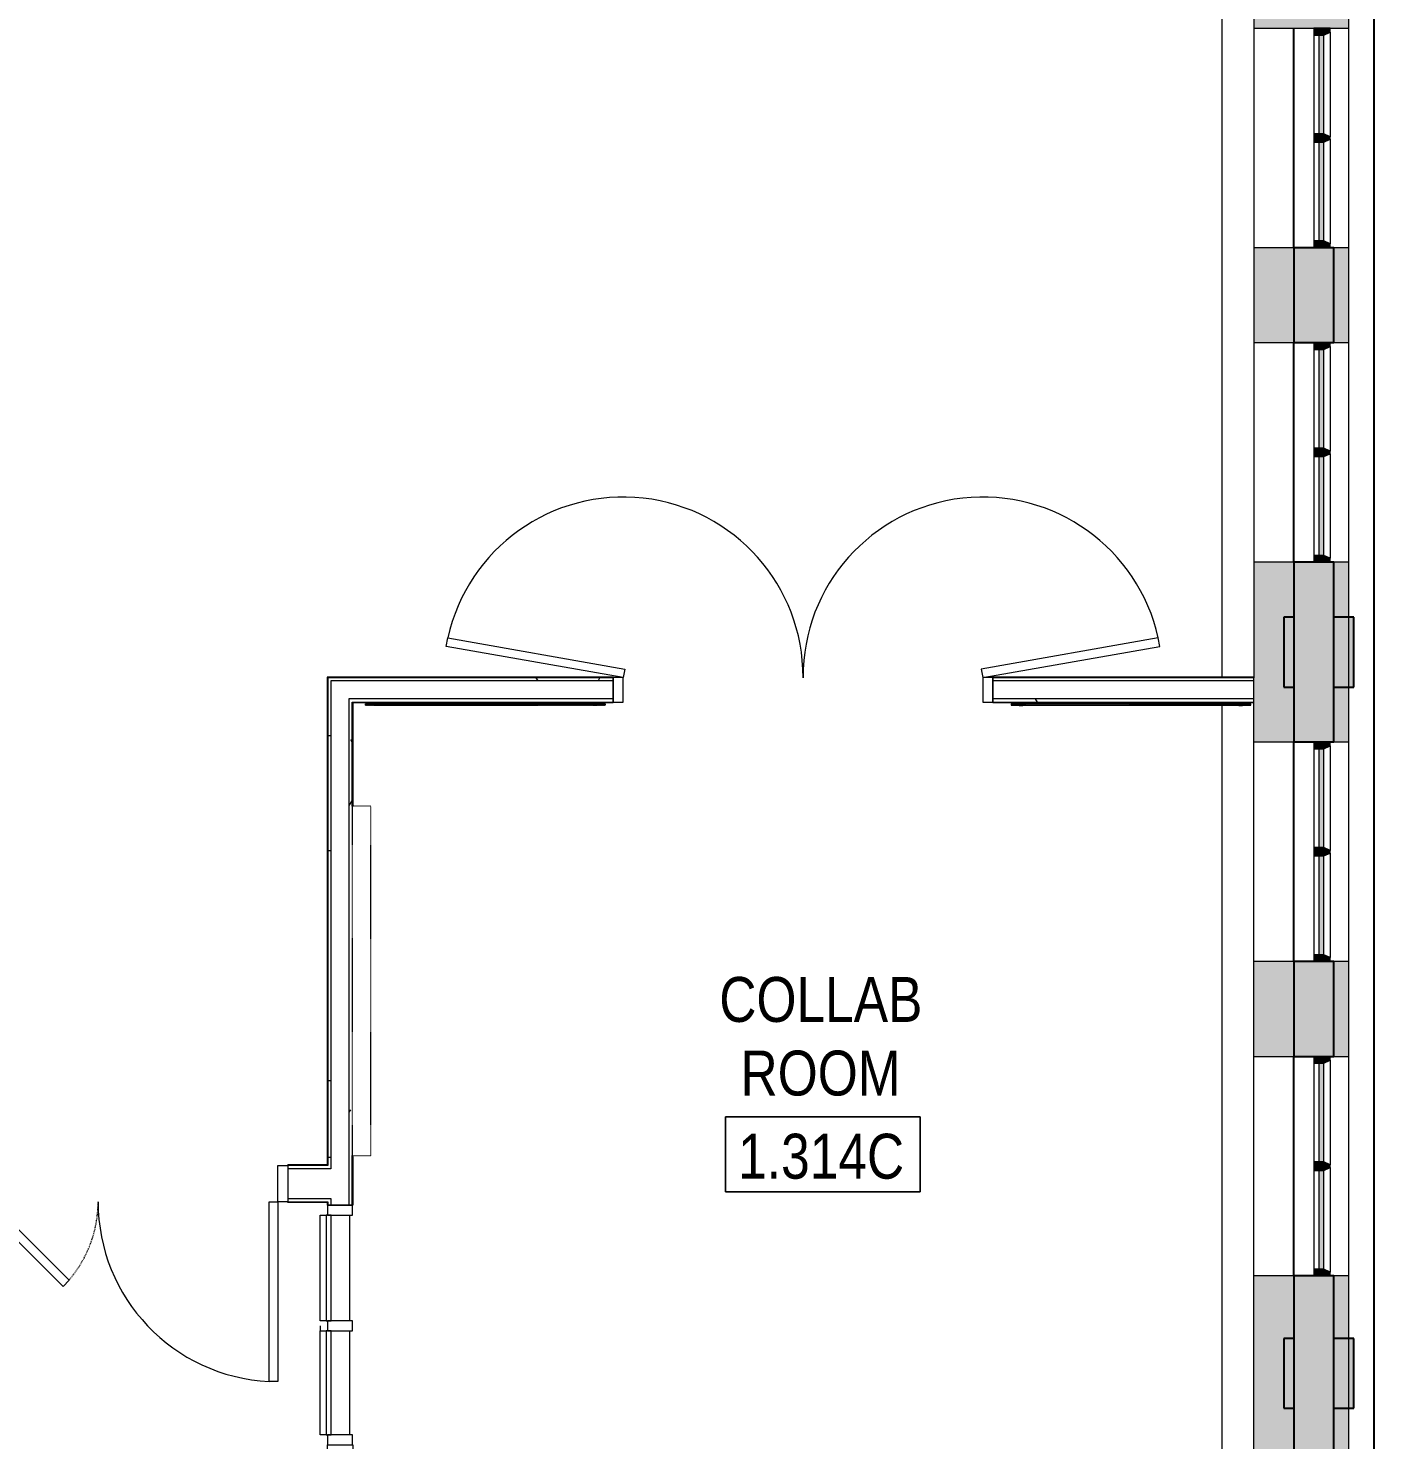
# Model space of a CAD drawing. Header units: inches. Extents: x -3640 to -1418, y -3630 to 137.
# Drawn here: x -1894.9 to -1625.4, y -817 to -534.1 of the extents above; entities that cross this region are included whole.
import ezdxf

# ---------------------------------------------------------------- set-up
doc = ezdxf.new("R2010")
doc.units = ezdxf.units.IN
doc.header["$MEASUREMENT"] = 0
for name, pattern in [('Dash', [0.25, 0.125, -0.125]), ('Hidden Equipment- BSALS', [0.0625, 0.03125, -0.03125]), ('Hidden Equipment- LTP', [0.0625, 0.03125, -0.03125])]:
    doc.linetypes.add(name, pattern=pattern)
for name, color, linetype, lineweight in [('A-AREA-IDEN', 2, 'Continuous', 9), ('A-DETL-GENF-HDLN', 1, 'Dash', 9), ('A-DETL-MEDM', 33, 'Continuous', 20), ('A-DOOR', 31, 'Continuous', 13), ('A-DOOR-FRAM', 31, 'Continuous', 13), ('A-FLOR', 192, 'Continuous', 13), ('A-GLAZ-CURT', 52, 'Continuous', 13), ('A-GLAZ-CWMG', 51, 'Continuous', 13), ('A-WALL', 113, 'Continuous', 13), ('A-WALL-PATT', 111, 'Continuous', 13), ('I-WALL', 2, 'Continuous', 13), ('L-SITE-WALL', 31, 'Continuous', 13), ('Q-SPCQ', 91, 'Continuous', 13), ('S-COLS', 52, 'Continuous', 13)]:
    doc.layers.add(name, color=color, linetype=linetype, lineweight=lineweight)
doc.styles.add('Arial Narrow', font='ARIALN.TTF', dxfattribs={"height": 9})
pattern_1 = [(0, (0, 0), (30.72, 7.68), [1.267, -21.773, 1.267, -21.773, -122.88]), (0, (0, 0), (30.72, 7.68), [-46.08, 1.267, -44.813, 1.267, -21.773, -53.76]), (0, (0, 0), (30.72, 7.68), [-115.2, 1.267, -14.093, 1.267, -37.133]), (120, (11.52, 3.84), (-22.011075, 22.7643), [1.267, -21.773, 1.267, -21.773, -122.88]), (120, (11.52, 3.84), (-22.011075, 22.7643), [-46.08, 1.267, -44.813, 1.267, -21.773, -53.76]), (120, (11.52, 3.84), (-22.011075, 22.7643), [-115.2, 1.267, -14.093, 1.267, -37.133]), (240, (15.36, 19.2), (-8.708925, -30.4443), [1.267, -21.773, 1.267, -21.773, -122.88]), (240, (15.36, 19.2), (-8.708925, -30.4443), [-46.08, 1.267, -44.813, 1.267, -21.773, -53.76]), (240, (15.36, 19.2), (-8.708925, -30.4443), [-115.2, 1.267, -14.093, 1.267, -37.133])]

# ---------------------------------------------------------------- blocks, each defined once
blk = doc.blocks.new('15830016-STRUCT_MARTINEZ-MOORE_CENTRAL_v2018_rvt-1-DIMENSION PLAN - LEVEL 1 _567_ - 2__ - CAD')
at = {"layer": 'A-WALL-PATT', "lineweight": 20}
h = blk.add_hatch(color=10, dxfattribs=at)
h.paths.add_polyline_path([(-1641.4, -888.64), (-1633.4, -888.64), (-1633.4, -784.14), (-1641.4, -784.14), (-1641.4, -839.87)], flags=0)
h.paths.add_polyline_path([(-1633.4, -740.14), (-1633.4, -721.14), (-1641.4, -721.14), (-1641.4, -740.14)], flags=0)
h.paths.add_polyline_path([(-1641.4, -677.14), (-1633.4, -677.14), (-1633.4, -641.14), (-1641.4, -641.14), (-1641.4, -666.14)], flags=0)
h.paths.add_polyline_path([(-1633.4, -597.14), (-1633.4, -578.14), (-1641.4, -578.14), (-1641.4, -597.14)], flags=0)
h.paths.add_polyline_path([(-1641.4, -534.14), (-1633.4, -534.14), (-1633.4, -498.14), (-1641.4, -498.14), (-1641.4, -522.64)], flags=0)
h.paths.add_polyline_path([(-1641.4, -454.14), (-1633.4, -454.14), (-1633.4, -435.14), (-1641.4, -435.14), (-1641.4, -451.42)], flags=0)
h.paths.add_polyline_path([(-1633.4, -391.14), (-1633.4, -286.64), (-1641.4, -286.64), (-1641.4, -391.14)], flags=0)
at = {"layer": 'S-COLS', "lineweight": 5}
h = blk.add_hatch(color=50, dxfattribs=at)
h.paths.add_polyline_path([(-1643.4, -666.14), (-1641.4, -666.14), (-1641.4, -652.14), (-1643.4, -652.14)], flags=0)
h.paths.add_polyline_path([(-1633.4, -666.14), (-1629.4, -666.14), (-1629.4, -652.14), (-1633.4, -652.14)], flags=0)
h = blk.add_hatch(color=50, dxfattribs=at)
h.paths.add_polyline_path([(-1643.4, -810.64), (-1641.4, -810.64), (-1641.4, -796.64), (-1643.4, -796.64)], flags=0)
h.paths.add_polyline_path([(-1633.4, -810.64), (-1629.4, -810.64), (-1629.4, -796.64), (-1633.4, -796.64)], flags=0)
at = {"layer": 'A-WALL', "color": 253, "lineweight": 25}
for p, q in [((-1625.4, -286.64), (-1625.4, -888.64)), ((-1641.4, -578.14), (-1641.4, -534.14)), ((-1641.4, -641.14), (-1641.4, -597.14)), ((-1641.4, -721.14), (-1641.4, -677.14)), ((-1641.4, -784.14), (-1641.4, -740.14))]:
    blk.add_line(p, q, dxfattribs=at)
at = {"layer": 'L-SITE-WALL', "color": 253, "lineweight": 25}
for p, q in [((-1641.4, -578.14), (-1641.4, -597.14)), ((-1633.4, -578.14), (-1641.4, -578.14)), ((-1633.4, -597.14), (-1633.4, -578.14)), ((-1641.4, -597.14), (-1633.4, -597.14)), ((-1641.4, -641.14), (-1641.4, -652.14)), ((-1633.4, -641.14), (-1641.4, -641.14)), ((-1633.4, -652.14), (-1633.4, -641.14)), ((-1641.4, -652.14), (-1641.4, -666.14)), ((-1633.4, -666.14), (-1633.4, -652.14)), ((-1641.4, -666.14), (-1641.4, -677.14)), ((-1633.4, -677.14), (-1633.4, -666.14)), ((-1641.4, -677.14), (-1633.4, -677.14)), ((-1641.4, -721.14), (-1641.4, -740.14)), ((-1633.4, -721.14), (-1641.4, -721.14)), ((-1633.4, -740.14), (-1633.4, -721.14)), ((-1641.4, -740.14), (-1633.4, -740.14)), ((-1641.4, -784.14), (-1641.4, -796.64)), ((-1633.4, -784.14), (-1641.4, -784.14)), ((-1633.4, -796.64), (-1633.4, -784.14)), ((-1641.4, -796.64), (-1641.4, -810.64)), ((-1633.4, -810.64), (-1633.4, -796.64)), ((-1641.4, -810.64), (-1641.4, -888.64)), ((-1633.4, -888.64), (-1633.4, -810.64))]:
    blk.add_line(p, q, dxfattribs=at)
at = {"layer": 'S-COLS', "color": 253, "lineweight": 25}
for p, q in [((-1641.4, -652.14), (-1643.4, -652.14)), ((-1643.4, -652.14), (-1643.4, -666.14)), ((-1629.4, -652.14), (-1633.4, -652.14)), ((-1629.4, -666.14), (-1629.4, -652.14)), ((-1643.4, -666.14), (-1641.4, -666.14)), ((-1633.4, -666.14), (-1629.4, -666.14)), ((-1641.4, -796.64), (-1643.4, -796.64)), ((-1643.4, -796.64), (-1643.4, -810.64)), ((-1629.4, -796.64), (-1633.4, -796.64)), ((-1629.4, -810.64), (-1629.4, -796.64)), ((-1643.4, -810.64), (-1641.4, -810.64)), ((-1633.4, -810.64), (-1629.4, -810.64))]:
    blk.add_line(p, q, dxfattribs=at)
at = {"layer": 'S-COLS', "color": 9}
for p, q in [((-1641.4, -666.14), (-1641.4, -652.14)), ((-1633.4, -652.14), (-1633.4, -666.14)), ((-1641.4, -810.64), (-1641.4, -796.64)), ((-1633.4, -796.64), (-1633.4, -810.64))]:
    blk.add_line(p, q, dxfattribs=at)
blk = doc.blocks.new('System Panel - Winco Glass-384140-DIMENSION PLAN - LEVEL 1 _567_ - 2__ - CAD')
at = {"layer": 'A-GLAZ-CURT', "lineweight": 9}
blk.add_hatch(color=90, dxfattribs=at).paths.add_polyline_path([(-9.890625, 0), (9.890625, 0), (9.890625, 1), (-9.890625, 1)], flags=0)
at = {"layer": 'A-GLAZ-CURT', "lineweight": 20}
for p, q in [((9.890625, 1), (-9.890625, 1)), ((-9.890625, 1), (-9.890625, 0)), ((-9.890625, 0), (9.890625, 0)), ((9.890625, 0), (9.890625, 1))]:
    blk.add_line(p, q, dxfattribs=at)
blk = doc.blocks.new('Rectangular Mullion - Winco Accent Full_Right-V17-DIMENSION PLAN - LEVEL 1 _567_ - 2__ - CAD')
at = {"layer": 'A-GLAZ-CWMG', "lineweight": 9}
for p, q in [((-1637.4, -762.98), (-1637.4, -782.77)), ((-1634.15, -762.4), (-1634.15, -783.35))]:
    blk.add_line(p, q, dxfattribs=at)
blk = doc.blocks.new('Rectangular Mullion - Winco Accent Full_Right-V18-DIMENSION PLAN - LEVEL 1 _567_ - 2__ - CAD')
at = {"layer": 'A-GLAZ-CWMG', "lineweight": 9}
for p, q in [((-1634.15, -740.93), (-1634.15, -761.88)), ((-1637.4, -741.52), (-1637.4, -761.3))]:
    blk.add_line(p, q, dxfattribs=at)
blk = doc.blocks.new('Rectangular Mullion - Winco Accent Full-384148-DIMENSION PLAN - LEVEL 1 _567_ - 2__ - CAD')
at = {"layer": 'A-GLAZ-CWMG', "lineweight": 9}
blk.add_hatch(color=90, dxfattribs=at).paths.add_polyline_path([(-0.84, -2), (-0.84, 0), (-0.26, 1.25), (0.26, 1.25), (0.84, 0), (0.84, -2)], flags=0)
at = {"layer": 'A-GLAZ-CWMG', "lineweight": 20}
for p, q in [((-0.84, 0), (-0.26, 1.25)), ((-0.84, -2), (-0.84, 0)), ((-0.26, 1.25), (0.26, 1.25)), ((0.26, 1.25), (0.84, 0)), ((0.84, 0), (0.84, -2)), ((0.84, -2), (-0.84, -2))]:
    blk.add_line(p, q, dxfattribs=at)
blk = doc.blocks.new('Rectangular Mullion - Winco Accent Full_Right-1898956-DIMENSION PLAN - LEVEL 1 _567_ - 2__ - CAD')
at = {"layer": 'A-GLAZ-CWMG', "lineweight": 9}
blk.add_hatch(color=90, dxfattribs=at).paths.add_polyline_path([(0, -2), (0, 1.25), (-0.79, 1.25), (-1.37, 0), (-1.37, -2)], flags=0)
at = {"layer": 'A-GLAZ-CWMG', "lineweight": 20}
for p, q in [((-0.79, 1.25), (-1.37, 0)), ((-1.37, 0), (-1.37, -2)), ((0, 1.25), (-0.79, 1.25)), ((0, -2), (0, 1.25)), ((-1.37, -2), (0, -2))]:
    blk.add_line(p, q, dxfattribs=at)
blk = doc.blocks.new('Rectangular Mullion - Winco Accent Full_Left-1898958-DIMENSION PLAN - LEVEL 1 _567_ - 2__ - CAD')
at = {"layer": 'A-GLAZ-CWMG', "lineweight": 9}
blk.add_hatch(color=90, dxfattribs=at).paths.add_polyline_path([(-1.38, 0), (-0.79, 1.25), (0, 1.25), (0, -2), (-1.38, -2)], flags=0)
at = {"layer": 'A-GLAZ-CWMG', "lineweight": 20}
for p, q in [((-1.38, 0), (-0.79, 1.25)), ((-1.38, -2), (-1.38, 0)), ((-0.79, 1.25), (0, 1.25)), ((0, 1.25), (0, -2)), ((0, -2), (-1.38, -2))]:
    blk.add_line(p, q, dxfattribs=at)
blk = doc.blocks.new('Rectangular Mullion - 2_ x 5_ Rectangular-4258158-DIMENSION PLAN - LEVEL 1 _567_ - 2__ - CAD')
at = {"layer": 'A-GLAZ-CWMG', "lineweight": 20}
for p, q in [((0, 3.5), (-2, 3.5)), ((-2, 3.5), (-2, -1.5)), ((0, -1.5), (0, 3.5)), ((-2, -1.5), (0, -1.5))]:
    blk.add_line(p, q, dxfattribs=at)
blk = doc.blocks.new('Rectangular Mullion - 4 x 6 interior mullion-3353886-DIMENSION PLAN - LEVEL 1 _567_ - 2__ - CAD')
at = {"layer": 'A-GLAZ-CWMG', "lineweight": 9}
blk.add_line((-1836.4, -794.14), (-1836.4, -795.14), dxfattribs=at)
blk = doc.blocks.new('System Panel - Glazed-4258159-DIMENSION PLAN - LEVEL 1 _567_ - 2__ - CAD')
at = {"layer": 'A-GLAZ-CURT', "lineweight": 20}
for p, q in [((10.40625, 1.75), (-10.40625, 1.75)), ((-10.40625, 1.75), (-10.40625, 0.75)), ((-10.40625, 0.75), (10.40625, 0.75)), ((10.40625, 0.75), (10.40625, 1.75))]:
    blk.add_line(p, q, dxfattribs=at)
blk = doc.blocks.new('Rectangular Mullion - 2_ x 5_ Rectangular-4258160-DIMENSION PLAN - LEVEL 1 _567_ - 2__ - CAD')
at = {"layer": 'A-GLAZ-CWMG', "lineweight": 20}
for p, q in [((-2, 3.5), (0, 3.5)), ((-2, -1.5), (-2, 3.5)), ((0, 3.5), (0, -1.5)), ((0, -1.5), (-2, -1.5))]:
    blk.add_line(p, q, dxfattribs=at)
blk = doc.blocks.new('Rectangular Mullion - 6 x 6 interior mullion-3353888-DIMENSION PLAN - LEVEL 1 _567_ - 2__ - CAD')
at = {"layer": 'A-GLAZ-CWMG', "lineweight": 9}
for p, q in [((-1836.4, -795.14), (-1835.21, -795.14)), ((-1836.4, -815.95), (-1836.4, -795.14)), ((-1830.52, -795.14), (-1830.52, -815.95)), ((-1835.21, -815.95), (-1836.4, -815.95))]:
    blk.add_line(p, q, dxfattribs=at)
blk = doc.blocks.new('Basic Wall _ B3-4 7_8_-BSALS - ___-3568015-DIMENSION PLAN - LEVEL 1 _567_ - 2__ - CAD')
at = {"layer": 'I-WALL', "lineweight": 20}
for p, q in [((-1829.9, -669.27), (-1830.02, -669.14)), ((-1825.71, -669.27), (-1829.9, -669.27)), ((-1781.71, -669.27), (-1825.02, -669.27)), ((-1777.71, -669.27), (-1781.02, -669.27)), ((-1777.71, -669.14), (-1777.71, -669.27)), ((-1701.71, -669.27), (-1701.71, -669.14)), ((-1696.4, -669.27), (-1701.71, -669.27)), ((-1652.4, -669.27), (-1695.7, -669.27)), ((-1649.4, -669.27), (-1651.71, -669.27))]:
    blk.add_line(p, q, dxfattribs=at)
blk = doc.blocks.new('Basic Wall _ B3-4 7_8_-BSALS - ___-3568014-DIMENSION PLAN - LEVEL 1 _567_ - 2__ - CAD')
at = {"layer": 'I-WALL', "lineweight": 20}
for p, q in [((-1834.9, -664.27), (-1835.02, -664.14)), ((-1777.71, -664.14), (-1835.02, -664.14)), ((-1777.71, -664.14), (-1777.71, -664.27)), ((-1701.71, -664.27), (-1701.71, -664.14)), ((-1649.4, -664.14), (-1701.71, -664.14))]:
    blk.add_line(p, q, dxfattribs=at)
blk = doc.blocks.new('Basic Wall _ B3-4 7_8_-BSALS - ___-3568017-DIMENSION PLAN - LEVEL 1 _567_ - 2__ - CAD')
at = {"layer": 'I-WALL', "lineweight": 20}
for p, q in [((-1830.02, -669.14), (-1829.9, -669.27)), ((-1829.9, -669.27), (-1829.9, -690.02)), ((-1829.9, -760.02), (-1829.9, -769.95)), ((-1829.9, -769.95), (-1829.96, -769.95)), ((-1829.96, -817.95), (-1829.9, -817.95)), ((-1829.9, -817.95), (-1829.9, -819.02)), ((-1829.9, -826.52), (-1829.9, -828.39)), ((-1829.9, -900.39), (-1829.9, -943.14))]:
    blk.add_line(p, q, dxfattribs=at)
blk = doc.blocks.new('Basic Wall _ B3-4 7_8_-BSALS - ___-3568016-DIMENSION PLAN - LEVEL 1 _567_ - 2__ - CAD')
at = {"layer": 'I-WALL', "lineweight": 20}
for p, q in [((-1835.02, -664.14), (-1834.9, -664.27)), ((-1835.02, -664.14), (-1835.02, -761.89)), ((-1835.02, -769.39), (-1835.02, -769.95)), ((-1834.96, -769.95), (-1835.02, -769.95)), ((-1835.02, -817.95), (-1834.96, -817.95)), ((-1835.02, -817.95), (-1835.02, -828.39)), ((-1834.9, -828.39), (-1835.02, -828.39)), ((-1835.02, -900.39), (-1834.9, -900.39)), ((-1835.02, -900.39), (-1835.02, -943.14))]:
    blk.add_line(p, q, dxfattribs=at)
blk = doc.blocks.new('Door-B2_1-BSALS - B2_1-72X84-BSALS-3510217-DIMENSION PLAN - LEVEL 1 _567_ - 2__ - CAD')
at = {"layer": 'A-DOOR', "lineweight": 20}
for p, q in [((-71.45, 8.69), (-71.15, 10.41)), ((-36, 2.44), (-71.45, 8.69)), ((-71.15, 10.41), (-35.7, 4.16)), ((71.15, 10.41), (35.7, 4.16)), ((36, 2.44), (71.45, 8.69)), ((71.45, 8.69), (71.15, 10.41)), ((-35.7, 4.16), (-36, 2.44)), ((35.7, 4.16), (36, 2.44))]:
    blk.add_line(p, q, dxfattribs=at)
at = {"layer": 'A-DOOR', "lineweight": 9}
for centre, start, end in [((-36, 2.63), 359.694, 167.5154), ((36, 2.63), 12.4846, 180.306)]:
    blk.add_arc(centre, 36, start, end, dxfattribs=at)
at = {"layer": 'A-DOOR-FRAM', "lineweight": 20}
for p, q in [((-36, 2.44), (-38, 2.44)), ((-38, 2.44), (-38, -2.44)), ((-36, -2.44), (-36, 2.44)), ((38, 2.44), (36, 2.44)), ((36, 2.44), (36, -2.44)), ((38, -2.44), (38, 2.44)), ((-38, -2.44), (-36, -2.44)), ((36, -2.44), (38, -2.44))]:
    blk.add_line(p, q, dxfattribs=at)
blk = doc.blocks.new('System Panel - Glazed-4258161-DIMENSION PLAN - LEVEL 1 _567_ - 2__ - CAD')
at = {"layer": 'A-GLAZ-CURT', "lineweight": 20}
for p, q in [((10.59375, 1.75), (-10.59375, 1.75)), ((-10.59375, 1.75), (-10.59375, 0.75)), ((-10.59375, 0.75), (10.59375, 0.75)), ((10.59375, 0.75), (10.59375, 1.75))]:
    blk.add_line(p, q, dxfattribs=at)
blk = doc.blocks.new('Rectangular Mullion - 6 x 6 interior mullion-3353892-DIMENSION PLAN - LEVEL 1 _567_ - 2__ - CAD')
at = {"layer": 'A-GLAZ-CWMG', "lineweight": 9}
for p, q in [((-1836.4, -771.95), (-1835.21, -771.95)), ((-1836.4, -793.14), (-1836.4, -771.95)), ((-1830.52, -771.95), (-1830.52, -793.14)), ((-1835.21, -793.14), (-1836.4, -793.14))]:
    blk.add_line(p, q, dxfattribs=at)
blk = doc.blocks.new('Rectangular Mullion - 2_ x 5_ Rectangular-4258157-DIMENSION PLAN - LEVEL 1 _567_ - 2__ - CAD')
at = {"layer": 'A-GLAZ-CWMG', "lineweight": 20}
for p, q in [((-1, 3.5), (1, 3.5)), ((-1, -1.5), (-1, 3.5)), ((1, 3.5), (1, -1.5)), ((1, -1.5), (-1, -1.5))]:
    blk.add_line(p, q, dxfattribs=at)
blk = doc.blocks.new('Basic Wall _ B6-7 1_4_-BSALS - ___-3569071-DIMENSION PLAN - LEVEL 1 _567_ - 2__ - CAD')
at = {"layer": 'I-WALL', "lineweight": 20}
for p, q in [((-2069.52, -769.39), (-2069.52, -769.27)), ((-2030.4, -769.39), (-2069.52, -769.39)), ((-1906.9, -769.39), (-2018.4, -769.39)), ((-1906.9, -769.27), (-1906.9, -769.39)), ((-1842.9, -769.39), (-1842.9, -769.27)), ((-1835.02, -769.39), (-1842.9, -769.39))]:
    blk.add_line(p, q, dxfattribs=at)
blk = doc.blocks.new('Basic Wall _ B6-7 1_4_-BSALS - ___-3569070-DIMENSION PLAN - LEVEL 1 _567_ - 2__ - CAD')
at = {"layer": 'I-WALL', "lineweight": 20}
for p, q in [((-2069.52, -762.02), (-2069.4, -761.89)), ((-2060.46, -761.89), (-2069.4, -761.89)), ((-1906.9, -761.89), (-1916.46, -761.89)), ((-1906.9, -761.89), (-1906.9, -762.02)), ((-1842.9, -762.02), (-1842.9, -761.89)), ((-1835.02, -761.89), (-1842.9, -761.89))]:
    blk.add_line(p, q, dxfattribs=at)
blk = doc.blocks.new('Door-D2_8-Unequal_Pair-BSALS - D2_8-60X84-BSALS-3471221-DIMENSION PLAN - LEVEL 1 _567_ - 2__ - CAD')
at = {"layer": 'A-DETL-GENF-HDLN'}
blk.add_arc((-24, -3.63), 24, 319.1815, 0, dxfattribs=at)
at = {"layer": 'A-DETL-MEDM'}
for p, q in [((-22.76, -2.39), (-24, -3.63)), ((-5.79, -19.36), (-22.76, -2.39)), ((-24, -3.63), (-7.03, -20.6)), ((-7.03, -20.6), (-5.79, -19.36))]:
    blk.add_line(p, q, dxfattribs=at)
at = {"layer": 'A-DOOR', "lineweight": 20}
for p, q in [((34.25, -3.63), (36, -3.63)), ((34.25, -39.62), (34.25, -3.63)), ((36, -3.63), (36, -39.62)), ((36, -39.62), (34.25, -39.62))]:
    blk.add_line(p, q, dxfattribs=at)
at = {"layer": 'A-DOOR', "lineweight": 9}
blk.add_arc((36, -3.67), 36, 179.9323, 267.2137, dxfattribs=at)
at = {"layer": 'A-DOOR-FRAM', "lineweight": 20}
for p, q in [((-26, -3.63), (-26, 3.62)), ((-26, 3.62), (-24, 3.62)), ((-24, 3.62), (-24, -3.63)), ((36, -3.63), (36, 3.62)), ((36, 3.62), (38, 3.62)), ((38, 3.62), (38, -3.63)), ((-24, -3.63), (-26, -3.63)), ((38, -3.63), (36, -3.63))]:
    blk.add_line(p, q, dxfattribs=at)
blk = doc.blocks.new('Board-Clarus-Glassboard-Depth-Face-Based - MB-4_ x 4_-3350477-DIMENSION PLAN - LEVEL 1 _567_ - 2__ - CAD')
at = {"layer": 'Q-SPCQ', "lineweight": 9}
for p, q in [((-1827.36, -669.77), (-1827.36, -669.52)), ((-1827.36, -669.52), (-1825.71, -669.52)), ((-1825.71, -669.77), (-1827.36, -669.77)), ((-1825.71, -669.52), (-1825.71, -669.27)), ((-1825.71, -669.27), (-1825.02, -669.27)), ((-1825.71, -669.52), (-1825.71, -669.27)), ((-1825.71, -669.27), (-1825.02, -669.27)), ((-1825.02, -669.52), (-1825.71, -669.52)), ((-1825.71, -669.52), (-1803.02, -669.52)), ((-1825.71, -669.85), (-1825.71, -669.77)), ((-1825.71, -669.77), (-1825.02, -669.77)), ((-1825.71, -669.85), (-1825.71, -669.77)), ((-1825.71, -669.77), (-1803.02, -669.77)), ((-1825.02, -669.85), (-1825.71, -669.85)), ((-1825.02, -669.85), (-1825.71, -669.85)), ((-1825.02, -669.27), (-1825.02, -669.52)), ((-1825.02, -669.27), (-1825.02, -669.52)), ((-1825.02, -669.52), (-1781.71, -669.52)), ((-1825.02, -669.77), (-1825.02, -669.85)), ((-1781.71, -669.77), (-1825.02, -669.77)), ((-1825.02, -669.77), (-1825.02, -669.85)), ((-1781.71, -669.52), (-1781.71, -669.27)), ((-1781.71, -669.27), (-1781.02, -669.27)), ((-1781.71, -669.52), (-1781.02, -669.52)), ((-1781.71, -669.85), (-1781.71, -669.77)), ((-1781.71, -669.77), (-1781.02, -669.77)), ((-1781.02, -669.85), (-1781.71, -669.85)), ((-1781.02, -669.27), (-1781.02, -669.52)), ((-1781.02, -669.52), (-1779.36, -669.52)), ((-1781.02, -669.77), (-1781.02, -669.85)), ((-1779.36, -669.77), (-1781.02, -669.77)), ((-1779.36, -669.52), (-1779.36, -669.77))]:
    blk.add_line(p, q, dxfattribs=at)
at = {"layer": 'Q-SPCQ', "linetype": 'Hidden Equipment- BSALS', "lineweight": 20}
blk.add_line((-1827.36, -669.77), (-1779.36, -669.77), dxfattribs=at)
blk = doc.blocks.new('Board-Clarus-Glassboard-Depth-Face-Based - MB-4_ x 4_-4028353-DIMENSION PLAN - LEVEL 1 _567_ - 2__ - CAD')
at = {"layer": 'Q-SPCQ', "lineweight": 9}
for p, q in [((-1698.05, -669.52), (-1698.05, -669.77)), ((-1696.4, -669.52), (-1698.05, -669.52)), ((-1698.05, -669.77), (-1696.4, -669.77)), ((-1696.4, -669.27), (-1696.4, -669.52)), ((-1695.7, -669.27), (-1696.4, -669.27)), ((-1695.71, -669.52), (-1696.4, -669.52)), ((-1696.4, -669.77), (-1696.4, -669.85)), ((-1695.7, -669.77), (-1696.4, -669.77)), ((-1696.4, -669.85), (-1695.7, -669.85)), ((-1695.7, -669.52), (-1695.7, -669.27)), ((-1652.4, -669.52), (-1695.7, -669.52)), ((-1695.7, -669.77), (-1652.4, -669.77)), ((-1695.7, -669.85), (-1695.7, -669.77)), ((-1651.71, -669.52), (-1674.4, -669.52)), ((-1651.71, -669.77), (-1674.4, -669.77)), ((-1651.71, -669.27), (-1652.4, -669.27)), ((-1652.4, -669.27), (-1652.4, -669.52)), ((-1652.4, -669.27), (-1652.4, -669.52)), ((-1651.71, -669.27), (-1652.4, -669.27)), ((-1652.4, -669.52), (-1651.71, -669.52)), ((-1652.4, -669.77), (-1652.4, -669.85)), ((-1651.71, -669.77), (-1652.4, -669.77)), ((-1652.4, -669.77), (-1652.4, -669.85)), ((-1652.4, -669.85), (-1651.71, -669.85)), ((-1652.4, -669.85), (-1651.71, -669.85)), ((-1651.71, -669.52), (-1651.71, -669.27)), ((-1651.71, -669.52), (-1651.71, -669.27)), ((-1650.05, -669.52), (-1651.71, -669.52)), ((-1651.71, -669.85), (-1651.71, -669.77)), ((-1651.71, -669.77), (-1650.05, -669.77)), ((-1651.71, -669.85), (-1651.71, -669.77)), ((-1650.05, -669.77), (-1650.05, -669.52))]:
    blk.add_line(p, q, dxfattribs=at)
at = {"layer": 'Q-SPCQ', "linetype": 'Hidden Equipment- BSALS', "lineweight": 20}
blk.add_line((-1650.05, -669.77), (-1698.05, -669.77), dxfattribs=at)
blk = doc.blocks.new('TV LCD 32 PDI CV3200P - LTP - TV-80_-235955-DIMENSION PLAN - LEVEL 1 _567_ - 2__ - CAD')
at = {"layer": 'Q-SPCQ', "linetype": 'Hidden Equipment- LTP', "lineweight": 20}
for p, q in [((-70, 0), (-70, -3.75)), ((0, 0), (-70, 0)), ((0, 0), (-70, 0)), ((-70, 0), (-70, -3.75)), ((0, -3.75), (0, 0)), ((0, -3.75), (0, 0)), ((-70, -3.75), (0, -3.75)), ((-70, -3.75), (0, -3.75))]:
    blk.add_line(p, q, dxfattribs=at)
blk = doc.blocks.new('Room Tag- BSALS - Room Tag-28050-DIMENSION PLAN - LEVEL 1 _567_ - 2__ - CAD')
at = {"layer": 'A-AREA-IDEN'}
for p, q in [((-0.203125, -0.171875), (-0.203125, -0.015625)), ((-0.203125, -0.015625), (0.203125, -0.015625)), ((0.203125, -0.015625), (-0.203125, -0.015625)), ((-0.203125, -0.015625), (-0.203125, -0.171875)), ((0.203125, -0.015625), (0.203125, -0.171875)), ((0.203125, -0.171875), (0.203125, -0.015625)), ((0.203125, -0.171875), (-0.203125, -0.171875)), ((-0.203125, -0.171875), (0.203125, -0.171875))]:
    blk.add_line(p, q, dxfattribs=at)

msp = doc.modelspace()

# ---------------------------------------------------------------- block references
at = {"lineweight": 5}
msp.add_blockref('15830016-STRUCT_MARTINEZ-MOORE_CENTRAL_v2018_rvt-1-DIMENSION PLAN - LEVEL 1 _567_ - 2__ - CAD', (0, 0), dxfattribs=at)

# ---------------------------------------------------------------- next in the draw order: hatches: boundary and pattern name
at = {"layer": 'A-WALL-PATT', "lineweight": 20}
h = msp.add_hatch(color=10, dxfattribs=at)
h.paths.add_polyline_path([(-1649.4, -901.64), (-1630.4, -901.64), (-1630.4, -784.14), (-1649.4, -784.14), (-1649.4, -839.87)], flags=0)
h.paths.add_polyline_path([(-1630.4, -740.14), (-1630.4, -721.14), (-1649.4, -721.14), (-1649.4, -740.14)], flags=0)
h.paths.add_polyline_path([(-1649.4, -677.14), (-1630.4, -677.14), (-1630.4, -641.14), (-1649.4, -641.14), (-1649.4, -645.65)], flags=0)
h.paths.add_polyline_path([(-1649.4, -597.14), (-1630.4, -597.14), (-1630.4, -578.14), (-1649.4, -578.14), (-1649.4, -580.9)], flags=0)
h.paths.add_polyline_path([(-1649.4, -534.14), (-1630.4, -534.14), (-1630.4, -498.14), (-1649.4, -498.14), (-1649.4, -516.16)], flags=0)
h.paths.add_polyline_path([(-1630.4, -454.14), (-1630.4, -435.14), (-1649.4, -435.14), (-1649.4, -454.14)], flags=0)
h.paths.add_polyline_path([(-1649.4, -391.14), (-1630.4, -391.14), (-1630.4, -273.64), (-1649.4, -273.64), (-1649.4, -321.94)], flags=0)
at = {"layer": 'A-WALL-PATT', "lineweight": 9}
h = msp.add_hatch(dxfattribs=at)
h.set_pattern_fill('FP_1', color=256, style=0, pattern_type=2)
h.set_pattern_definition(pattern_1)
h.paths.add_polyline_path([(-1834.9, -943.14), (-1830.65, -943.14), (-1830.65, -942.52), (-1834.27, -942.52), (-1834.27, -900.39), (-1834.9, -900.39)], flags=0)
h.paths.add_polyline_path([(-1834.27, -828.39), (-1834.27, -817.95), (-1834.9, -817.95), (-1834.9, -828.39)], flags=0)
h.paths.add_polyline_path([(-1834.27, -769.95), (-1834.27, -768.64), (-1834.9, -768.64), (-1834.9, -769.95)], flags=0)
h.paths.add_polyline_path([(-1834.9, -762.64), (-1834.27, -762.64), (-1834.27, -664.27), (-1834.9, -664.27), (-1834.9, -762.02)], flags=0)
h = msp.add_hatch(dxfattribs=at)
h.set_pattern_fill('FP_1', color=256, style=0, pattern_type=2)
h.set_pattern_definition(pattern_1)
h.paths.add_polyline_path([(-1650.81, -664.89), (-1649.4, -664.89), (-1649.4, -664.27), (-1701.71, -664.27), (-1701.71, -664.89), (-1689.01, -664.89)], flags=0)
h.paths.add_polyline_path([(-1777.71, -664.89), (-1777.71, -664.27), (-1834.27, -664.27), (-1834.27, -664.89), (-1803.58, -664.89)], flags=0)
h = msp.add_hatch(dxfattribs=at)
h.set_pattern_fill('FP_1', color=256, style=0, pattern_type=2)
h.set_pattern_definition(pattern_1)
h.paths.add_polyline_path([(-1830.02, -943.14), (-1830.02, -900.39), (-1830.65, -900.39), (-1830.65, -943.14)], flags=0)
h.paths.add_polyline_path([(-1830.02, -828.39), (-1830.02, -825.77), (-1830.65, -825.77), (-1830.65, -828.39)], flags=0)
h.paths.add_polyline_path([(-1830.65, -819.77), (-1830.02, -819.77), (-1830.02, -817.95), (-1830.65, -817.95)], flags=0)
h.paths.add_polyline_path([(-1830.02, -769.95), (-1830.02, -668.52), (-1830.65, -668.52), (-1830.65, -769.95)], flags=0)
h = msp.add_hatch(dxfattribs=at)
h.set_pattern_fill('FP_1', color=256, style=0, pattern_type=2)
h.set_pattern_definition(pattern_1)
h.paths.add_polyline_path([(-1649.4, -669.14), (-1649.4, -668.52), (-1701.71, -668.52), (-1701.71, -669.14), (-1650.81, -669.14)], flags=0)
h.paths.add_polyline_path([(-1777.71, -669.14), (-1777.71, -668.52), (-1830.02, -668.52), (-1830.02, -669.14), (-1803.58, -669.14)], flags=0)
h = msp.add_hatch(dxfattribs=at)
h.set_pattern_fill('FP_1', color=256, style=0, pattern_type=2)
h.set_pattern_definition(pattern_1)
h.paths.add_polyline_path([(-1841.77, -762.64), (-1834.9, -762.64), (-1834.9, -762.02), (-1842.9, -762.02), (-1842.9, -762.64)], flags=0)
h.paths.add_polyline_path([(-1906.9, -762.64), (-1906.9, -762.02), (-2069.52, -762.02), (-2069.52, -762.64), (-1916.46, -762.64)], flags=0)
h = msp.add_hatch(dxfattribs=at)
h.set_pattern_fill('FP_1', color=256, style=0, pattern_type=2)
h.set_pattern_definition(pattern_1)
h.paths.add_polyline_path([(-1834.9, -769.27), (-1834.9, -768.64), (-1842.9, -768.64), (-1842.9, -769.27), (-1841.77, -769.27)], flags=0)
h.paths.add_polyline_path([(-1918.15, -769.27), (-1906.9, -769.27), (-1906.9, -768.64), (-2069.52, -768.64), (-2069.52, -769.27)], flags=0)

# ---------------------------------------------------------------- next in the draw order: linework, layer by layer
at = {"layer": 'A-FLOR', "lineweight": 20}
for p, q in [((-1655.77, -664.14), (-1655.77, -226.64)), ((-1655.77, -669.52), (-1655.77, -669.27)), ((-1655.77, -819.02), (-1655.77, -669.77))]:
    msp.add_line(p, q, dxfattribs=at)
at = {"layer": 'A-WALL', "lineweight": 20}
for p, q in [((-1649.4, -273.64), (-1649.4, -664.27)), ((-1630.4, -901.64), (-1630.4, -498.14)), ((-1649.4, -534.14), (-1630.4, -534.14)), ((-1630.4, -578.14), (-1649.4, -578.14)), ((-1649.4, -597.14), (-1630.4, -597.14)), ((-1630.4, -641.14), (-1649.4, -641.14)), ((-1649.4, -819.14), (-1649.4, -669.14)), ((-1649.4, -677.14), (-1630.4, -677.14)), ((-1630.4, -721.14), (-1649.4, -721.14)), ((-1649.4, -740.14), (-1630.4, -740.14)), ((-1630.4, -784.14), (-1649.4, -784.14))]:
    msp.add_line(p, q, dxfattribs=at)
at = {"layer": 'A-WALL'}
for p, q in [((-1777.71, -664.89), (-1834.27, -664.89)), ((-1834.27, -664.89), (-1834.27, -762.64)), ((-1649.4, -664.89), (-1701.71, -664.89)), ((-1777.71, -668.52), (-1830.65, -668.52)), ((-1830.65, -668.52), (-1830.65, -769.95)), ((-1649.4, -668.52), (-1701.71, -668.52)), ((-1834.27, -762.64), (-1842.9, -762.64)), ((-1842.9, -768.64), (-1834.27, -768.64)), ((-1834.27, -768.64), (-1834.27, -769.95))]:
    msp.add_line(p, q, dxfattribs=at)
at = {"layer": 'I-WALL', "lineweight": 20}
for p, q in [((-1777.71, -664.27), (-1834.9, -664.27)), ((-1834.9, -664.27), (-1834.9, -762.02)), ((-1777.71, -669.14), (-1777.71, -664.27)), ((-1649.4, -664.27), (-1701.71, -664.27)), ((-1701.71, -664.27), (-1701.71, -669.14)), ((-1649.4, -669.14), (-1649.4, -664.27)), ((-1830.02, -669.14), (-1777.71, -669.14)), ((-1830.02, -690.02), (-1830.02, -669.14)), ((-1701.71, -669.14), (-1649.4, -669.14)), ((-1830.02, -769.95), (-1830.02, -760.02)), ((-1834.9, -762.02), (-1842.9, -762.02)), ((-1842.9, -762.02), (-1842.9, -769.27)), ((-1842.9, -769.27), (-1834.9, -769.27)), ((-1834.9, -769.27), (-1834.9, -769.95)), ((-1834.9, -769.95), (-1830.02, -769.95))]:
    msp.add_line(p, q, dxfattribs=at)

# ---------------------------------------------------------------- next in the draw order: block references
at = {"layer": 'A-AREA-IDEN', "xscale": 95.99999999999994, "yscale": 95.99999999999994, "zscale": 95.99999999999994}
msp.add_blockref('Room Tag- BSALS - Room Tag-28050-DIMENSION PLAN - LEVEL 1 _567_ - 2__ - CAD', (-1735.74, -750.78), dxfattribs=at)
at = {"layer": 'A-DOOR', "lineweight": 20}
for name, p in [('Door-B2_1-BSALS - B2_1-72X84-BSALS-3510217-DIMENSION PLAN - LEVEL 1 _567_ - 2__ - CAD', (-1739.71, -666.7)), ('Door-D2_8-Unequal_Pair-BSALS - D2_8-60X84-BSALS-3471221-DIMENSION PLAN - LEVEL 1 _567_ - 2__ - CAD', (-1880.9, -765.64))]:
    msp.add_blockref(name, p, dxfattribs=at)
at = {"layer": 'A-GLAZ-CURT', "lineweight": 9}
for name, p, rotation in [('System Panel - Winco Glass-384140-DIMENSION PLAN - LEVEL 1 _567_ - 2__ - CAD', (-1635.4, -545.41), 89.99999999999999), ('System Panel - Winco Glass-384140-DIMENSION PLAN - LEVEL 1 _567_ - 2__ - CAD', (-1635.4, -566.88), 89.99999999999999), ('System Panel - Winco Glass-384140-DIMENSION PLAN - LEVEL 1 _567_ - 2__ - CAD', (-1635.4, -608.41), 89.99999999999999), ('System Panel - Winco Glass-384140-DIMENSION PLAN - LEVEL 1 _567_ - 2__ - CAD', (-1635.4, -629.88), 89.99999999999999), ('System Panel - Winco Glass-384140-DIMENSION PLAN - LEVEL 1 _567_ - 2__ - CAD', (-1635.4, -688.41), 89.99999999999999), ('System Panel - Winco Glass-384140-DIMENSION PLAN - LEVEL 1 _567_ - 2__ - CAD', (-1635.4, -709.88), 89.99999999999999), ('System Panel - Winco Glass-384140-DIMENSION PLAN - LEVEL 1 _567_ - 2__ - CAD', (-1635.4, -751.41), 89.99999999999999), ('System Panel - Winco Glass-384140-DIMENSION PLAN - LEVEL 1 _567_ - 2__ - CAD', (-1635.4, -772.88), 89.99999999999999), ('System Panel - Glazed-4258161-DIMENSION PLAN - LEVEL 1 _567_ - 2__ - CAD', (-1833.46, -782.55), 89.9999999999997), ('System Panel - Glazed-4258159-DIMENSION PLAN - LEVEL 1 _567_ - 2__ - CAD', (-1833.46, -805.55), 89.9999999999997)]:
    msp.add_blockref(name, p, dxfattribs=dict(at, rotation=rotation))
at = {"layer": 'A-GLAZ-CWMG', "lineweight": 9, "extrusion": (0, 0, -1)}
for name, p, rotation in [('Rectangular Mullion - Winco Accent Full_Left-1898958-DIMENSION PLAN - LEVEL 1 _567_ - 2__ - CAD', (1635.4, -534.14), 90.00000000000001), ('Rectangular Mullion - Winco Accent Full-384148-DIMENSION PLAN - LEVEL 1 _567_ - 2__ - CAD', (1635.4, -556.14), 90.00000000000001), ('Rectangular Mullion - Winco Accent Full_Left-1898958-DIMENSION PLAN - LEVEL 1 _567_ - 2__ - CAD', (1635.4, -597.14), 90.00000000000001), ('Rectangular Mullion - Winco Accent Full-384148-DIMENSION PLAN - LEVEL 1 _567_ - 2__ - CAD', (1635.4, -619.14), 90.00000000000001), ('Rectangular Mullion - Winco Accent Full_Left-1898958-DIMENSION PLAN - LEVEL 1 _567_ - 2__ - CAD', (1635.4, -677.14), 90.00000000000001), ('Rectangular Mullion - Winco Accent Full-384148-DIMENSION PLAN - LEVEL 1 _567_ - 2__ - CAD', (1635.4, -699.14), 90.00000000000001), ('Rectangular Mullion - Winco Accent Full_Left-1898958-DIMENSION PLAN - LEVEL 1 _567_ - 2__ - CAD', (1635.4, -740.14), 90.00000000000001), ('Rectangular Mullion - Winco Accent Full-384148-DIMENSION PLAN - LEVEL 1 _567_ - 2__ - CAD', (1635.4, -762.14), 90.00000000000001), ('Rectangular Mullion - 2_ x 5_ Rectangular-4258160-DIMENSION PLAN - LEVEL 1 _567_ - 2__ - CAD', (1833.46, -769.95), 90.00000000000031), ('Rectangular Mullion - 2_ x 5_ Rectangular-4258157-DIMENSION PLAN - LEVEL 1 _567_ - 2__ - CAD', (1833.46, -794.14), 90.00000000000031)]:
    msp.add_blockref(name, p, dxfattribs=dict(at, rotation=rotation))
at = {"layer": 'A-GLAZ-CWMG', "lineweight": 9}
for name, p in [('Rectangular Mullion - Winco Accent Full_Right-V18-DIMENSION PLAN - LEVEL 1 _567_ - 2__ - CAD', (0, 206)), ('Rectangular Mullion - Winco Accent Full_Right-V17-DIMENSION PLAN - LEVEL 1 _567_ - 2__ - CAD', (0, 206)), ('Rectangular Mullion - Winco Accent Full_Right-V18-DIMENSION PLAN - LEVEL 1 _567_ - 2__ - CAD', (0, 143)), ('Rectangular Mullion - Winco Accent Full_Right-V17-DIMENSION PLAN - LEVEL 1 _567_ - 2__ - CAD', (0, 143)), ('Rectangular Mullion - Winco Accent Full_Right-V18-DIMENSION PLAN - LEVEL 1 _567_ - 2__ - CAD', (0, 63)), ('Rectangular Mullion - Winco Accent Full_Right-V17-DIMENSION PLAN - LEVEL 1 _567_ - 2__ - CAD', (0, 63)), ('Rectangular Mullion - Winco Accent Full_Right-V18-DIMENSION PLAN - LEVEL 1 _567_ - 2__ - CAD', (0, 0)), ('Rectangular Mullion - Winco Accent Full_Right-V17-DIMENSION PLAN - LEVEL 1 _567_ - 2__ - CAD', (0, 0)), ('Rectangular Mullion - 6 x 6 interior mullion-3353892-DIMENSION PLAN - LEVEL 1 _567_ - 2__ - CAD', (0, 0)), ('Rectangular Mullion - 4 x 6 interior mullion-3353886-DIMENSION PLAN - LEVEL 1 _567_ - 2__ - CAD', (0, 0)), ('Rectangular Mullion - 6 x 6 interior mullion-3353888-DIMENSION PLAN - LEVEL 1 _567_ - 2__ - CAD', (0, 0))]:
    msp.add_blockref(name, p, dxfattribs=at)
for name, p, rotation in [('Rectangular Mullion - Winco Accent Full_Right-1898956-DIMENSION PLAN - LEVEL 1 _567_ - 2__ - CAD', (-1635.4, -578.14), 270), ('Rectangular Mullion - Winco Accent Full_Right-1898956-DIMENSION PLAN - LEVEL 1 _567_ - 2__ - CAD', (-1635.4, -641.14), 270), ('Rectangular Mullion - Winco Accent Full_Right-1898956-DIMENSION PLAN - LEVEL 1 _567_ - 2__ - CAD', (-1635.4, -721.14), 270), ('Rectangular Mullion - Winco Accent Full_Right-1898956-DIMENSION PLAN - LEVEL 1 _567_ - 2__ - CAD', (-1635.4, -784.14), 270), ('Rectangular Mullion - 2_ x 5_ Rectangular-4258158-DIMENSION PLAN - LEVEL 1 _567_ - 2__ - CAD', (-1833.46, -817.95), 269.9999999999997)]:
    msp.add_blockref(name, p, dxfattribs=dict(at, rotation=rotation))
at = {"layer": 'I-WALL', "lineweight": 20}
for name in ['Basic Wall _ B3-4 7_8_-BSALS - ___-3568014-DIMENSION PLAN - LEVEL 1 _567_ - 2__ - CAD', 'Basic Wall _ B3-4 7_8_-BSALS - ___-3568016-DIMENSION PLAN - LEVEL 1 _567_ - 2__ - CAD', 'Basic Wall _ B3-4 7_8_-BSALS - ___-3568015-DIMENSION PLAN - LEVEL 1 _567_ - 2__ - CAD', 'Basic Wall _ B3-4 7_8_-BSALS - ___-3568017-DIMENSION PLAN - LEVEL 1 _567_ - 2__ - CAD', 'Basic Wall _ B6-7 1_4_-BSALS - ___-3569070-DIMENSION PLAN - LEVEL 1 _567_ - 2__ - CAD', 'Basic Wall _ B6-7 1_4_-BSALS - ___-3569071-DIMENSION PLAN - LEVEL 1 _567_ - 2__ - CAD']:
    msp.add_blockref(name, (0, 0), dxfattribs=at)
at = {"layer": 'Q-SPCQ', "linetype": 'Hidden Equipment- BSALS', "lineweight": 20}
for name in ['Board-Clarus-Glassboard-Depth-Face-Based - MB-4_ x 4_-3350477-DIMENSION PLAN - LEVEL 1 _567_ - 2__ - CAD', 'Board-Clarus-Glassboard-Depth-Face-Based - MB-4_ x 4_-4028353-DIMENSION PLAN - LEVEL 1 _567_ - 2__ - CAD']:
    msp.add_blockref(name, (0, 0), dxfattribs=at)
at = {"layer": 'Q-SPCQ', "linetype": 'Hidden Equipment- BSALS', "lineweight": 20, "rotation": 89.99999999999955}
msp.add_blockref('TV LCD 32 PDI CV3200P - LTP - TV-80_-235955-DIMENSION PLAN - LEVEL 1 _567_ - 2__ - CAD', (-1830.02, -690.02), dxfattribs=at)

# ---------------------------------------------------------------- next in the draw order: texts
at = {"layer": 'A-AREA-IDEN', "char_height": 9, "attachment_point": 1, "style": 'Arial Narrow'}
for s, insert, width in [('COLLAB', (-1756.48, -724.23), 49.995), ('ROOM', (-1752.23, -738.98), 39.693), ('1.314C', (-1752.7, -755.64), 40.602)]:
    msp.add_mtext(s, dxfattribs=dict(at, insert=insert, width=width))

doc.saveas('drawing.dxf')
